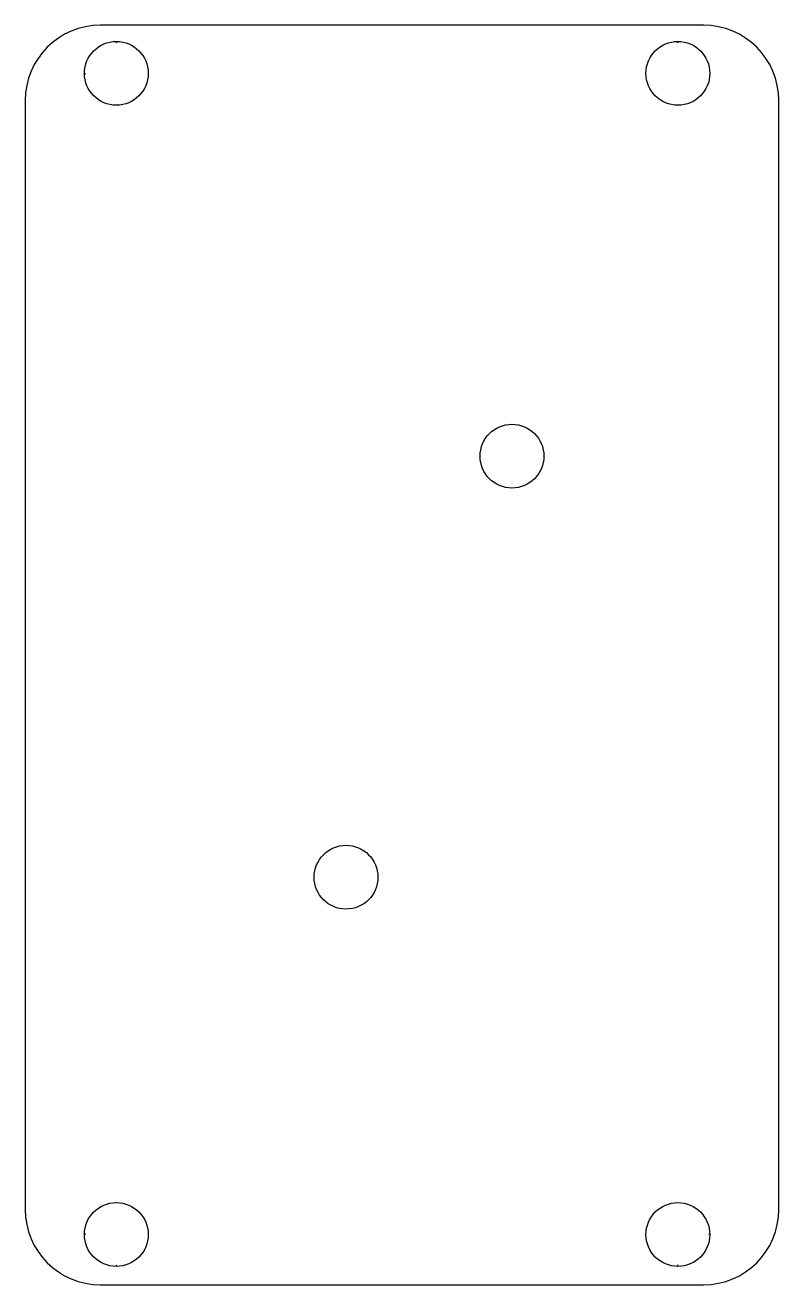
# Model space of a CAD drawing. Header units: inches. Extents: x 22.4 to 81.4, y 26.8 to 125.5.
import ezdxf

# ---------------------------------------------------------------- set-up
doc = ezdxf.new("R2010")
doc.units = ezdxf.units.IN
doc.header["$MEASUREMENT"] = 0

msp = doc.modelspace()

# ---------------------------------------------------------------- linework, layer by layer
for p, q in [((75.54, 125.515), (28.292, 125.515)), ((22.386, 119.609), (22.386, 32.706)), ((81.446, 32.706), (81.446, 119.609)), ((28.292, 26.8), (75.54, 26.8))]:
    msp.add_line(p, q)
for centre in [(29.532, 121.742), (73.536, 121.742), (60.532, 91.742), (47.532, 58.742), (29.532, 30.742), (73.536, 30.742)]:
    msp.add_circle(centre, 2.5)
for centre, radius, start, end in [((28.292, 119.609), 5.906, 90, 180), ((75.54, 119.609), 5.906, 0, 90), ((23.532, 127.742), 7, 328.99728, 329.99279), ((79.532, 127.742), 7, 210.00807, 211.06085), ((23.532, 127.742), 7, 300.00721, 301.00272), ((28.292, 32.706), 5.906, 180, 270), ((75.54, 32.706), 5.906, 270, 0), ((23.532, 24.742), 7, 58.99567, 59.99277), ((79.532, 24.742), 7, 119.97312, 121.00433), ((23.532, 24.742), 7, 30.00626, 31.00272), ((79.532, 24.742), 7, 148.93915, 149.99287)]:
    msp.add_arc(centre, radius, start, end)

doc.saveas('drawing.dxf')
